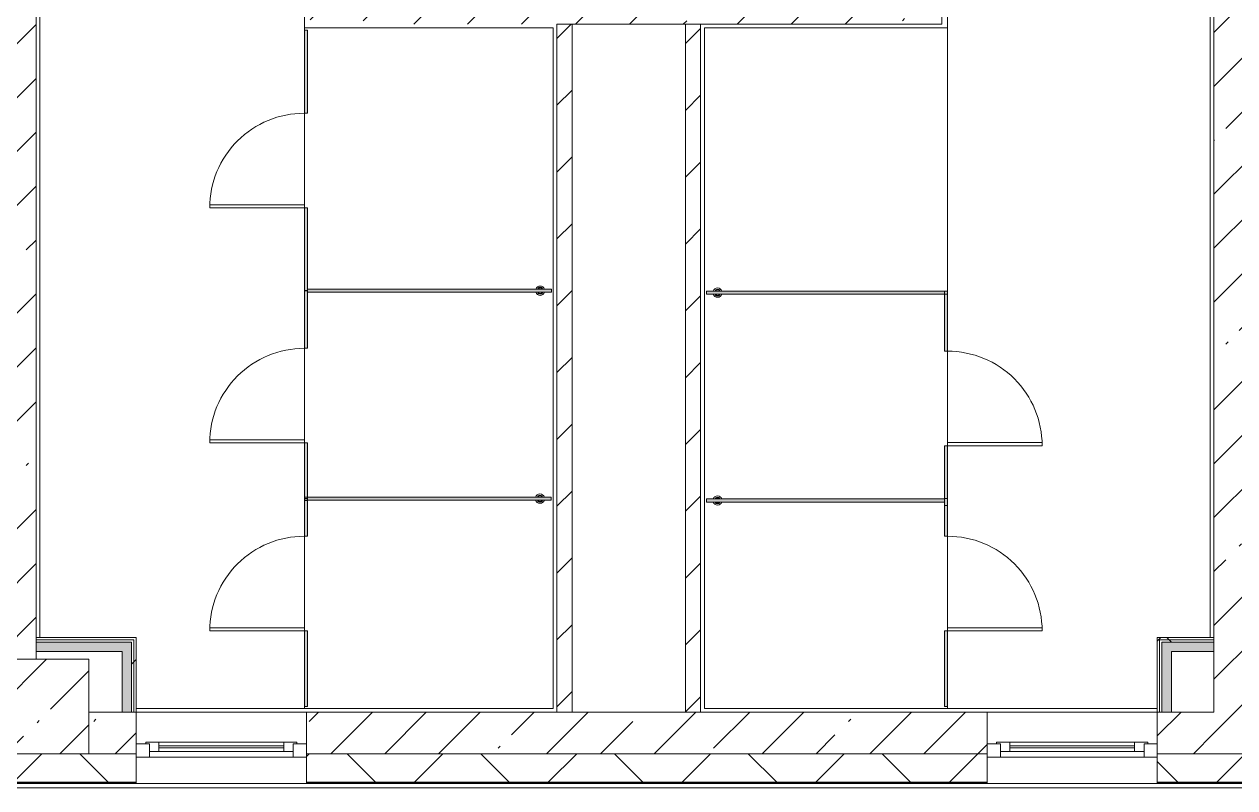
# Model space of a CAD drawing. Header units: millimetres. Extents: x -3708 to 187246, y -8553 to 29000.
# Drawn here: x 125804 to 132206, y -280 to 3760 of the extents above; entities that cross this region are included whole.
import ezdxf

# ---------------------------------------------------------------- set-up
doc = ezdxf.new("R2010")
doc.units = ezdxf.units.MM
for name, color, linetype, lineweight in [('A-DOOR-6', 7, 'Continuous', 5), ('A-GENM', 7, 'Continuous', 5), ('A-GLAZ-2', 7, 'Continuous', 5), ('A-WALL', 7, 'Continuous', 9), ('A-WALL-2', 7, 'Continuous', 5), ('I-WALL-3', 7, 'Continuous', 5), ('S-COLS-2', 7, 'Continuous', 5)]:
    doc.layers.add(name, color=color, linetype=linetype, lineweight=lineweight)
for name, color, linetype, lineweight, true_color in [('A-FLOR-1', 7, 'Continuous', 5, 0xaaaaaa), ('A-GENM-1', 7, 'Continuous', 5, 0xe2ddcd), ('A-WALL-4', 7, 'Continuous', 5, 0x737373), ('I-WALL-1', 7, 'Continuous', 5, 0xe7e7e7), ('I-WALL-2', 7, 'Continuous', 9, 0xe7e7e7)]:
    doc.layers.add(name, color=color, linetype=linetype, lineweight=lineweight, true_color=true_color)
pattern_1 = [(45, (60236.27, 0), (-285.1231, 285.1231), []), (45, (60521.4, 0), (-285.1231, 285.1231), [504.031, -100.806, 16.764, -84.042])]
pattern_2 = [(45, (60236.27, 0), (-176.7767, 176.7767), [])]
pattern_3 = [(45, (60236.3, 0), (-530.33, 530.33), []), (135, (60236.3, 0), (-530.33, -530.33), [])]

# ---------------------------------------------------------------- blocks, each defined once
blk = doc.blocks.new('BSC_Колонна _Прямоугольная - 500х500-V91-1_7_1_птичка')
at = {"layer": 'S-COLS-2'}
h = blk.add_hatch(dxfattribs=at)
h.set_pattern_fill('FP_104', color=256, style=0, pattern_type=2)
h.set_pattern_definition([(45, (-65660, -150), (-285.1231, 285.1231), []), (45, (-65374.88, -150), (-285.1231, 285.1231), [504.031, -100.806, 16.764, -84.042])])
h.paths.add_polyline_path([(250, -250), (250, 250), (-250, 250), (-250, -250)])
for p, q in [((250, 250), (-250, 250)), ((-250, 250), (-250, -250)), ((250, -250), (250, 250)), ((-250, -250), (250, -250))]:
    blk.add_line(p, q, dxfattribs=at)
blk = doc.blocks.new('120_Окно_СКБ_1Ст - 120_Окно_СКБ_1Ст 900х2500_h_-20664874-1_7_1_птичка')
at = {"layer": 'A-GLAZ-2'}
for p, q in [((-450, -127), (-450, -57)), ((-450, -57), (-380, -57)), ((450, -57), (-450, -57)), ((-380, -57), (-380, -127)), ((380, -127), (380, -57)), ((380, -57), (450, -57)), ((450, -57), (450, -127)), ((-380, -127), (-450, -127)), ((-450, -127), (-400, -127)), ((-380, -127), (-400, -127)), ((-400, -127), (-400, -137)), ((380, -87), (-380, -87)), ((-380, -87), (-380, -127)), ((-330, -137), (-330, -87)), ((-330, -107), (330, -107)), ((330, -117), (-330, -117)), ((330, -137), (330, -87)), ((380, -127), (380, -87)), ((450, -127), (380, -127)), ((400, -127), (380, -127)), ((400, -127), (450, -127)), ((400, -137), (400, -127)), ((-400, -137), (400, -137)), ((400, -137), (-400, -137))]:
    blk.add_line(p, q, dxfattribs=at)
blk = doc.blocks.new('131_Сантехническая перегородка_Дверь_ поз_4 - СД-1-30830986-1_7_1_птичка')
at = {"layer": 'A-GENM-1'}
for points in [[(-190, 7.5), (-190, -8), (250, -8), (250, 8), (-190, 8)], [(750, -8), (1190, -8), (1190, 8), (750, 8)]]:
    blk.add_hatch(color=256, dxfattribs=at).paths.add_polyline_path(points)
at = {"layer": 'A-DOOR-6'}
for p, q in [((266, 508), (250, 508)), ((250, 8), (250, 508)), ((266, 8), (266, 508)), ((266, 8), (250, 8))]:
    blk.add_line(p, q, dxfattribs=at)
blk.add_arc((250, 8), 500, 360, 90, dxfattribs=at)
at = {"layer": 'A-GENM'}
for p, q in [((250, 8), (-190, 8)), ((-190, 8), (-190, -8)), ((250, -8), (250, 8)), ((1190, 8), (750, 8)), ((750, 8), (750, -8)), ((1190, -8), (1190, 8)), ((-190, -8), (250, -8)), ((750, -8), (1190, -8))]:
    blk.add_line(p, q, dxfattribs=at)
blk = doc.blocks.new('131_Сантехническая перегородка_Дверь - СД-1-29846662-1_7_1_птичка')
at = {"layer": 'A-GENM-1'}
for points in [[(0, 8), (0, -8), (317.3, -7.8), (317.3, 8), (197.1, 8)], [(817.3, -8), (1119.2, -7.8), (1119.2, 8), (817.3, 8), (817.3, -7.8)]]:
    blk.add_hatch(color=256, dxfattribs=at).paths.add_polyline_path(points)
at = {"layer": 'A-DOOR-6'}
for p, q in [((333.3, -8), (317.3, -8)), ((317.3, -8), (317.3, -508)), ((333.3, -8), (333.3, -508)), ((333.3, -508), (317.3, -508))]:
    blk.add_line(p, q, dxfattribs=at)
blk.add_arc((317.3, -8), 500, 270, 0, dxfattribs=at)
at = {"layer": 'A-GENM'}
for p, q in [((317.3, 8), (0, 8)), ((0, 8), (0, -8)), ((317.3, -8), (317.3, 8)), ((1134.7, 8), (817.3, 8)), ((817.3, 8), (817.3, -8)), ((1134.7, -8), (1134.7, 8)), ((0, -8), (317.3, -8)), ((817.3, -8), (1134.7, -8))]:
    blk.add_line(p, q, dxfattribs=at)
blk = doc.blocks.new('131_Сантехническая перегородка - СП-4-30850764-1_7_1_птичка')
at = {"layer": 'A-GENM-1'}
blk.add_hatch(color=256, dxfattribs=at).paths.add_polyline_path([(55.2, -8), (1330, -8), (1330, 8), (55.2, 8)])
at = {"layer": 'A-GENM'}
for p, q in [((1330, 8), (55.2, 8)), ((55.2, 8), (55.2, -8)), ((1330, -8), (1330, 8)), ((55.2, -8), (1330, -8))]:
    blk.add_line(p, q, dxfattribs=at)
at = {"layer": 'A-GENM', "flags": 128}
for points in [[(126.7, 8), (126.3, 8.5), (126, 9), (125.6, 9.5), (125.2, 9.9), (124.8, 10.4), (124.4, 10.8), (123.9, 11.2), (123.5, 11.6), (123, 12), (122.5, 12.3), (122, 12.7), (121.5, 13), (121, 13.3), (120.5, 13.6), (119.9, 13.8), (119.4, 14), (118.8, 14.3), (118.2, 14.4), (117.6, 14.6), (117, 14.7), (116.5, 14.9), (115.9, 14.9), (115.3, 15), (114.7, 15.1), (114.1, 15.1), (113.5, 15.1), (112.8, 15), (112.2, 15), (111.7, 14.9), (111.1, 14.8), (110.5, 14.7), (109.9, 14.5), (109.3, 14.4), (108.7, 14.2), (108.2, 13.9), (107.6, 13.7), (107.1, 13.4), (106.5, 13.2), (106, 12.9), (105.5, 12.5), (105, 12.2), (104.5, 11.8), (104.1, 11.4), (103.6, 11), (103.2, 10.6), (102.8, 10.2), (102.4, 9.7), (102, 9.3), (101.6, 8.8), (101.3, 8.3), (101.1, 8)], [(101.1, -8), (101.4, -8.5), (101.8, -9), (102.2, -9.5), (102.6, -9.9), (103, -10.4), (103.4, -10.8), (103.8, -11.2), (104.3, -11.6), (104.7, -12), (105.2, -12.3), (105.7, -12.7), (106.2, -13), (106.8, -13.3), (107.3, -13.6), (107.9, -13.8), (108.4, -14), (109, -14.3), (109.6, -14.4), (110.1, -14.6), (110.7, -14.7), (111.3, -14.9), (111.9, -14.9), (112.5, -15), (113.1, -15.1), (113.7, -15.1), (114.3, -15.1), (114.9, -15), (115.5, -15), (116.1, -14.9), (116.7, -14.8), (117.3, -14.7), (117.9, -14.5), (118.5, -14.4), (119, -14.2), (119.6, -13.9), (120.2, -13.7), (120.7, -13.4), (121.2, -13.2), (121.7, -12.9), (122.3, -12.5), (122.7, -12.2), (123.2, -11.8), (123.7, -11.4), (124.1, -11), (124.6, -10.6), (125, -10.2), (125.4, -9.7), (125.8, -9.3), (126.1, -8.8), (126.5, -8.3), (126.7, -8)]]:
    blk.add_lwpolyline(points, dxfattribs=at)
at = {"layer": 'A-GENM'}
for radius, start, end in [(24.6, 19.91127, 160.08873), (17.6, 45, 135), (17.6, 45, 135), (15.1, 45, 135), (24.6, 199.91127, 340.08873), (17.6, 225, 315), (17.6, 225, 315), (15.1, 225, 315)]:
    blk.add_arc((113.9, 0), radius, start, end, dxfattribs=at)
blk = doc.blocks.new('131_Сантехническая перегородка - СП-4-30850728-1_7_1_птичка')
at = {"layer": 'A-GENM-1'}
blk.add_hatch(color=256, dxfattribs=at).paths.add_polyline_path([(1330, -8), (1330, 8), (71.3, 8), (71.3, -8)])
at = {"layer": 'A-GENM'}
for p, q in [((1330, 8), (71.3, 8)), ((71.3, 8), (71.3, -8)), ((1330, -8), (1330, 8)), ((71.3, -8), (1330, -8))]:
    blk.add_line(p, q, dxfattribs=at)
at = {"layer": 'A-GENM', "flags": 128}
for points in [[(142.8, 8), (142.5, 8.5), (142.1, 9), (141.8, 9.5), (141.4, 9.9), (141, 10.4), (140.5, 10.8), (140.1, 11.2), (139.6, 11.6), (139.2, 12), (138.7, 12.3), (138.2, 12.7), (137.7, 13), (137.1, 13.3), (136.6, 13.6), (136.1, 13.8), (135.5, 14), (134.9, 14.3), (134.4, 14.4), (133.8, 14.6), (133.2, 14.7), (132.6, 14.9), (132, 14.9), (131.4, 15), (130.8, 15.1), (130.2, 15.1), (129.6, 15.1), (129, 15), (128.4, 15), (127.8, 14.9), (127.2, 14.8), (126.6, 14.7), (126, 14.5), (125.4, 14.4), (124.9, 14.2), (124.3, 13.9), (123.8, 13.7), (123.2, 13.4), (122.7, 13.2), (122.2, 12.9), (121.7, 12.5), (121.2, 12.2), (120.7, 11.8), (120.2, 11.4), (119.8, 11), (119.3, 10.6), (118.9, 10.2), (118.5, 9.7), (118.1, 9.3), (117.8, 8.8), (117.4, 8.3), (117.3, 8)], [(117.3, -8), (117.6, -8.5), (117.9, -9), (118.3, -9.5), (118.7, -9.9), (119.1, -10.4), (119.5, -10.8), (120, -11.2), (120.4, -11.6), (120.9, -12), (121.4, -12.3), (121.9, -12.7), (122.4, -13), (122.9, -13.3), (123.5, -13.6), (124, -13.8), (124.6, -14), (125.1, -14.3), (125.7, -14.4), (126.3, -14.6), (126.9, -14.7), (127.5, -14.9), (128.1, -14.9), (128.7, -15), (129.3, -15.1), (129.9, -15.1), (130.5, -15.1), (131.1, -15), (131.7, -15), (132.3, -14.9), (132.9, -14.8), (133.4, -14.7), (134, -14.5), (134.6, -14.4), (135.2, -14.2), (135.7, -13.9), (136.3, -13.7), (136.8, -13.4), (137.4, -13.2), (137.9, -12.9), (138.4, -12.5), (138.9, -12.2), (139.4, -11.8), (139.8, -11.4), (140.3, -11), (140.7, -10.6), (141.1, -10.2), (141.5, -9.7), (141.9, -9.3), (142.3, -8.8), (142.6, -8.3), (142.8, -8)]]:
    blk.add_lwpolyline(points, dxfattribs=at)
at = {"layer": 'A-GENM'}
for radius, start, end in [(24.6, 19.91127, 160.08873), (17.6, 45, 135), (17.6, 45, 135), (15.1, 45, 135), (24.6, 199.91127, 340.08873), (17.6, 225, 315), (17.6, 225, 315), (15.1, 225, 315)]:
    blk.add_arc((130, 0), radius, start, end, dxfattribs=at)
blk = doc.blocks.new('131_Сантехническая перегородка_Дверь - СД-1-30819167-1_7_1_птичка')
at = {"layer": 'A-GENM-1'}
for points in [[(0, 7.5), (2, 7.5), (18, 7.5), (18, -8), (305.2, -8), (305.2, 8), (0, 8)], [(805.2, 8), (805.2, -8), (1109, -8), (1109, 8)]]:
    blk.add_hatch(color=256, dxfattribs=at).paths.add_polyline_path(points)
at = {"layer": 'A-DOOR-6'}
for p, q in [((321.2, 508), (305.2, 508)), ((305.2, 8), (305.2, 508)), ((321.2, 8), (321.2, 508)), ((321.2, 8), (305.2, 8))]:
    blk.add_line(p, q, dxfattribs=at)
blk.add_arc((305.2, 8), 500, 360, 90, dxfattribs=at)
at = {"layer": 'A-GENM'}
for p, q in [((305.2, 8), (0, 8)), ((0, 8), (0, -8)), ((305.2, -8), (305.2, 8)), ((1110.4, 8), (805.2, 8)), ((805.2, 8), (805.2, -8)), ((1110.4, -8), (1110.4, 8)), ((0, -8), (305.2, -8)), ((805.2, -8), (1110.4, -8))]:
    blk.add_line(p, q, dxfattribs=at)
blk = doc.blocks.new('131_Сантехническая перегородка - СП-4-30819166-1_7_1_птичка')
at = {"layer": 'A-GENM-1'}
blk.add_hatch(color=256, dxfattribs=at).paths.add_polyline_path([(39.9, 8), (41.3, -8), (1330, -8), (1330, 8), (41.3, 8)])
at = {"layer": 'A-GENM'}
for p, q in [((1330, 8), (39.9, 8)), ((39.9, 8), (39.9, -8)), ((1330, -8), (1330, 8)), ((39.9, -8), (1330, -8))]:
    blk.add_line(p, q, dxfattribs=at)
at = {"layer": 'A-GENM', "flags": 128}
for points in [[(111.4, 8), (111, 8.5), (110.7, 9), (110.3, 9.5), (109.9, 9.9), (109.5, 10.4), (109.1, 10.8), (108.6, 11.2), (108.2, 11.6), (107.7, 12), (107.2, 12.3), (106.7, 12.7), (106.2, 13), (105.7, 13.3), (105.2, 13.6), (104.6, 13.8), (104, 14), (103.5, 14.3), (102.9, 14.4), (102.3, 14.6), (101.7, 14.7), (101.1, 14.9), (100.6, 14.9), (100, 15), (99.4, 15.1), (98.7, 15.1), (98.1, 15.1), (97.5, 15), (96.9, 15), (96.3, 14.9), (95.8, 14.8), (95.2, 14.7), (94.6, 14.5), (94, 14.4), (93.4, 14.2), (92.9, 13.9), (92.3, 13.7), (91.8, 13.4), (91.2, 13.2), (90.7, 12.9), (90.2, 12.5), (89.7, 12.2), (89.2, 11.8), (88.8, 11.4), (88.3, 11), (87.9, 10.6), (87.5, 10.2), (87.1, 9.7), (86.7, 9.3), (86.3, 8.8), (86, 8.3), (85.8, 8)], [(85.8, -8), (86.1, -8.5), (86.5, -9), (86.9, -9.5), (87.2, -9.9), (87.6, -10.4), (88.1, -10.8), (88.5, -11.2), (89, -11.6), (89.4, -12), (89.9, -12.3), (90.4, -12.7), (90.9, -13), (91.5, -13.3), (92, -13.6), (92.6, -13.8), (93.1, -14), (93.7, -14.3), (94.3, -14.4), (94.8, -14.6), (95.4, -14.7), (96, -14.9), (96.6, -14.9), (97.2, -15), (97.8, -15.1), (98.4, -15.1), (99, -15.1), (99.6, -15), (100.2, -15), (100.8, -14.9), (101.4, -14.8), (102, -14.7), (102.6, -14.5), (103.2, -14.4), (103.7, -14.2), (104.3, -13.9), (104.8, -13.7), (105.4, -13.4), (105.9, -13.2), (106.4, -12.9), (106.9, -12.5), (107.4, -12.2), (107.9, -11.8), (108.4, -11.4), (108.8, -11), (109.3, -10.6), (109.7, -10.2), (110.1, -9.7), (110.5, -9.3), (110.8, -8.8), (111.2, -8.3), (111.4, -8)]]:
    blk.add_lwpolyline(points, dxfattribs=at)
at = {"layer": 'A-GENM'}
for radius, start, end in [(24.6, 19.91127, 160.08873), (17.6, 45, 135), (17.6, 45, 135), (15.1, 45, 135), (24.6, 199.91127, 340.08873), (17.6, 225, 315), (17.6, 225, 315), (15.1, 225, 315)]:
    blk.add_arc((98.6, 0), radius, start, end, dxfattribs=at)
blk = doc.blocks.new('131_Сантехническая перегородка - СП-4-29831414-1_7_1_птичка')
at = {"layer": 'A-GENM-1'}
blk.add_hatch(color=256, dxfattribs=at).paths.add_polyline_path([(604.3, 8), (25.5, 8), (25.5, -8), (1330, -8), (1330, 8)])
at = {"layer": 'A-GENM'}
for p, q in [((1330, 8), (25.5, 8)), ((25.5, 8), (25.5, -8)), ((1330, -8), (1330, 8)), ((25.5, -8), (1330, -8))]:
    blk.add_line(p, q, dxfattribs=at)
at = {"layer": 'A-GENM', "flags": 128}
for points in [[(97, 8), (96.7, 8.5), (96.3, 9), (95.9, 9.5), (95.5, 9.9), (95.1, 10.4), (94.7, 10.8), (94.3, 11.2), (93.8, 11.6), (93.3, 12), (92.9, 12.3), (92.4, 12.7), (91.8, 13), (91.3, 13.3), (90.8, 13.6), (90.2, 13.8), (89.7, 14), (89.1, 14.3), (88.5, 14.4), (88, 14.6), (87.4, 14.7), (86.8, 14.9), (86.2, 14.9), (85.6, 15), (85, 15.1), (84.4, 15.1), (83.8, 15.1), (83.2, 15), (82.6, 15), (82, 14.9), (81.4, 14.8), (80.8, 14.7), (80.2, 14.5), (79.6, 14.4), (79.1, 14.2), (78.5, 13.9), (77.9, 13.7), (77.4, 13.4), (76.9, 13.2), (76.4, 12.9), (75.8, 12.5), (75.3, 12.2), (74.9, 11.8), (74.4, 11.4), (74, 11), (73.5, 10.6), (73.1, 10.2), (72.7, 9.7), (72.3, 9.3), (72, 8.8), (71.6, 8.3), (71.4, 8)], [(71.4, -8), (71.8, -8.5), (72.1, -9), (72.5, -9.5), (72.9, -9.9), (73.3, -10.4), (73.7, -10.8), (74.1, -11.2), (74.6, -11.6), (75.1, -12), (75.6, -12.3), (76.1, -12.7), (76.6, -13), (77.1, -13.3), (77.6, -13.6), (78.2, -13.8), (78.7, -14), (79.3, -14.3), (79.9, -14.4), (80.5, -14.6), (81.1, -14.7), (81.6, -14.9), (82.2, -14.9), (82.8, -15), (83.4, -15.1), (84, -15.1), (84.6, -15.1), (85.2, -15), (85.8, -15), (86.4, -14.9), (87, -14.8), (87.6, -14.7), (88.2, -14.5), (88.8, -14.4), (89.4, -14.2), (89.9, -13.9), (90.5, -13.7), (91, -13.4), (91.6, -13.2), (92.1, -12.9), (92.6, -12.5), (93.1, -12.2), (93.6, -11.8), (94, -11.4), (94.5, -11), (94.9, -10.6), (95.3, -10.2), (95.7, -9.7), (96.1, -9.3), (96.5, -8.8), (96.8, -8.3), (97, -8)]]:
    blk.add_lwpolyline(points, dxfattribs=at)
at = {"layer": 'A-GENM'}
for radius, start, end in [(24.6, 19.91127, 160.08873), (17.6, 45, 135), (17.6, 45, 135), (15.1, 45, 135), (24.6, 199.91127, 340.08873), (17.6, 225, 315), (17.6, 225, 315), (15.1, 225, 315)]:
    blk.add_arc((84.2, 0), radius, start, end, dxfattribs=at)
blk = doc.blocks.new('131_Сантехническая перегородка_Дверь_сдвиг_ - СД-1-30823593-1_7_1_птичка')
at = {"layer": 'A-GENM-1'}
for points in [[(0, -8), (400, -8), (400, 8), (0, 8)], [(900, 8), (900, -8), (1089, -8), (1089, 8)]]:
    blk.add_hatch(color=256, dxfattribs=at).paths.add_polyline_path(points)
at = {"layer": 'A-DOOR-6'}
for p, q in [((416, 508), (400, 508)), ((400, 8), (400, 508)), ((416, 8), (416, 508)), ((416, 8), (400, 8))]:
    blk.add_line(p, q, dxfattribs=at)
blk.add_arc((400, 8), 500, 360, 90, dxfattribs=at)
at = {"layer": 'A-GENM'}
for p, q in [((400, 8), (0, 8)), ((0, 8), (0, -8)), ((400, -8), (400, 8)), ((1100, 8), (900, 8)), ((900, 8), (900, -8)), ((1100, -8), (1100, 8)), ((0, -8), (400, -8)), ((900, -8), (1100, -8))]:
    blk.add_line(p, q, dxfattribs=at)
blk = doc.blocks.new('131_Сантехническая перегородка_Дверь_сдвиг_ - СД-1-30819161-1_7_1_птичка')
at = {"layer": 'A-GENM-1'}
for points in [[(0, -8), (400, -8), (400, 8), (0, 8)], [(900, -8), (1061.8, -7.8), (1061.8, 8), (900, 8), (900, -7.8)]]:
    blk.add_hatch(color=256, dxfattribs=at).paths.add_polyline_path(points)
at = {"layer": 'A-DOOR-6'}
for p, q in [((416, -8), (400, -8)), ((400, -8), (400, -508)), ((416, -8), (416, -508)), ((416, -508), (400, -508))]:
    blk.add_line(p, q, dxfattribs=at)
blk.add_arc((400, -8), 500, 270, 0, dxfattribs=at)
at = {"layer": 'A-GENM'}
for p, q in [((400, 8), (0, 8)), ((0, 8), (0, -8)), ((400, -8), (400, 8)), ((1100, 8), (900, 8)), ((900, 8), (900, -8)), ((1100, -8), (1100, 8)), ((0, -8), (400, -8)), ((900, -8), (1100, -8))]:
    blk.add_line(p, q, dxfattribs=at)

msp = doc.modelspace()

# ---------------------------------------------------------------- hatches: boundary and pattern name
at = {"layer": 'A-WALL-2'}
h = msp.add_hatch(dxfattribs=at)
h.set_pattern_fill('FP_111', color=256, style=0, pattern_type=2)
h.set_pattern_definition([(45, (60236.27, 0), (-353.5534, 353.5534), []), (135, (60236.27, 0), (-353.5534, -353.5534), [])])
h.paths.add_polyline_path([(135930.1, -250), (135936.3, -250), (135936.3, -100), (134216.3, -100), (134216.3, -250), (135928.3, -250)])
h.paths.add_polyline_path([(127296.3, -250), (130896.3, -250), (130896.3, -100), (127296.3, -100), (127296.3, -113)])
h.paths.add_polyline_path([(131796.3, -250), (132516.3, -250), (132516.3, -100), (131796.3, -101.8), (131796.3, -118)])
h.paths.add_polyline_path([(126153.3, -250), (126396.3, -250), (126396.3, -100), (125396.3, -100), (125396.3, -250)])
h.paths.add_polyline_path([(120246.3, -250), (120246.3, -100), (119496.3, -100), (119496.3, -250)])
h.paths.add_polyline_path([(121507.7, -250), (121846.3, -250), (121846.3, -100), (121146.3, -100), (121146.3, -250)])
h.paths.add_polyline_path([(117396.3, -250), (117396.3, -100), (116646.3, -100), (116646.3, -250), (116862.2, -250)])
h.paths.add_polyline_path([(123946.3, -250), (124496.3, -250), (124496.3, -100), (123946.3, -100), (123946.3, -121.3)])
h.paths.add_polyline_path([(113145.7, -250), (113546.3, -250), (113546.3, -100), (112107.8, -100), (112107.8, -250), (112216.6, -250)])
h.paths.add_polyline_path([(108396.3, -250), (108396.3, -100), (107646.3, -100), (107646.3, -250)])
h.paths.add_polyline_path([(103854.6, -250), (104546.3, -250), (104546.3, -100), (102973.8, -100), (102973.8, -250)])
h.paths.add_polyline_path([(109296.3, -250), (110007.8, -250), (110007.8, -100), (109296.3, -100), (109296.3, -157.7)])
h.paths.add_polyline_path([(99276.3, -250), (99276.3, -100), (98627.3, -100), (98627.3, -250), (99209, -250)])
h.paths.add_polyline_path([(100176.3, -250), (100873.8, -250), (100873.8, -100), (100176.3, -100), (100176.3, -180.4)])
at = {"layer": 'I-WALL-1'}
for points in [[(125866.3, 440.5), (126371.3, 440.5), (126371.3, 490.5), (125866.3, 490.5)], [(131871.3, 120), (131871.3, 440.5), (131821.3, 440.5), (131821.3, 120)]]:
    msp.add_hatch(color=256, dxfattribs=at).paths.add_polyline_path(points)
at = {"layer": 'I-WALL-2'}
for points in [[(132076.3, 440.5), (132096.3, 440.5), (132095.5, 490.5), (131821.3, 490.5), (131821.3, 440.5), (131871.3, 440.5)], [(126371.3, 120), (126371.3, 440.5), (126321.3, 440.5), (126321.3, 120)]]:
    msp.add_hatch(color=256, dxfattribs=at).paths.add_polyline_path(points)
at = {"layer": 'I-WALL-3'}
h = msp.add_hatch(dxfattribs=at)
h.set_pattern_fill('FP_92', color=256, style=0, pattern_type=2)
h.set_pattern_definition(pattern_1)
h.paths.add_polyline_path([(132096.3, -100), (132316.3, -100), (132316.3, 7900), (132096.3, 7900), (132096.3, -63.2)])
h = msp.add_hatch(dxfattribs=at)
h.set_pattern_fill('FP_92', color=256, style=0, pattern_type=2)
h.set_pattern_definition(pattern_1)
h.paths.add_polyline_path([(125866.3, 400), (125866.3, 7400), (125646.3, 7400), (125646.3, 400)])
h = msp.add_hatch(dxfattribs=at)
h.set_pattern_fill('FP_92', color=256, style=0, pattern_type=2)
h.set_pattern_definition(pattern_1)
h.paths.add_polyline_path([(128011.5, 3760), (130656.3, 3760), (130656.3, 3980), (127316.3, 3980), (127316.3, 3760), (127871.3, 3760)])
h = msp.add_hatch(dxfattribs=at)
h.set_pattern_fill('FP_109', color=256, style=0, pattern_type=2)
h.set_pattern_definition(pattern_2)
h.paths.add_polyline_path([(128621.3, 120), (128701.3, 120), (128701.3, 3760), (128621.3, 3760), (128621.3, 213.8)])
h = msp.add_hatch(dxfattribs=at)
h.set_pattern_fill('FP_109', color=256, style=0, pattern_type=2)
h.set_pattern_definition(pattern_2)
h.paths.add_polyline_path([(129301.3, 120), (129381.3, 120), (129381.3, 3760), (129301.3, 3760), (129301.3, 131.6)])
h = msp.add_hatch(dxfattribs=at)
h.set_pattern_fill('FP_203', color=256, style=0, pattern_type=2)
h.set_pattern_definition(pattern_3)
h.paths.add_polyline_path([(132076.3, 503), (132096.3, 503), (132096.3, 515.5), (131796.3, 515.5), (131796.3, 503), (131871.3, 503)])
h = msp.add_hatch(dxfattribs=at)
h.set_pattern_fill('FP_203', color=256, style=0, pattern_type=2)
h.set_pattern_definition(pattern_3)
h.paths.add_polyline_path([(126383.8, 120), (126381.8, 490.5), (126371.3, 490.5), (126371.3, 120)])
h = msp.add_hatch(dxfattribs=at)
h.set_pattern_fill('FP_203', color=256, style=0, pattern_type=2)
h.set_pattern_definition(pattern_3)
h.paths.add_polyline_path([(126396.3, 120), (126396.3, 503), (126383.8, 503), (126383.8, 120)])
h = msp.add_hatch(dxfattribs=at)
h.set_pattern_fill('FP_203', color=256, style=0, pattern_type=2)
h.set_pattern_definition(pattern_3)
h.paths.add_polyline_path([(131808.8, 120), (131808.8, 503), (131796.3, 503), (131796.3, 120)])
h = msp.add_hatch(dxfattribs=at)
h.set_pattern_fill('FP_203', color=256, style=0, pattern_type=2)
h.set_pattern_definition(pattern_3)
h.paths.add_polyline_path([(132095.5, 490.5), (132096.3, 490.5), (132095.9, 503), (131808.8, 503), (131808.8, 490.5), (132076.3, 490.5)])
h = msp.add_hatch(dxfattribs=at)
h.set_pattern_fill('FP_92', color=256, style=0, pattern_type=2)
h.set_pattern_definition(pattern_1)
h.paths.add_polyline_path([(131796.3, -100), (132096.3, -100), (132096.3, 120), (131796.3, 120), (131796.3, -13)])
h.paths.add_polyline_path([(126396.3, -100), (126396.3, 120), (126146.3, 120), (126146.3, -100), (126153.3, -100)])
h.paths.add_polyline_path([(127296.3, -100), (130896.3, -100), (130896.3, 120), (127296.3, 120)])

# ---------------------------------------------------------------- linework, layer by layer
at = {"layer": 'A-FLOR-1'}
for p, q in [((127285.3, 7660), (127285.3, 3729)), ((130687.3, 2347.5), (130687.3, 7660)), ((132076.3, 515.6), (132076.3, 7660)), ((125886.3, 7380), (125886.3, 515.5)), ((128601.3, 3740), (127285.3, 3740)), ((128601.3, 140), (128601.3, 3740)), ((129401.3, 3740), (129401.3, 140)), ((130687.3, 3740), (129401.3, 3740)), ((127285.3, 2789), (127285.3, 3289)), ((127285.3, 1545.2), (127285.3, 2045.2)), ((130687.3, 2030.1), (130687.3, 1530.1)), ((127285.3, 551), (127285.3, 1051)), ((130687.3, 1051), (130687.3, 551)), ((131796.3, 515.6), (132076.3, 515.6)), ((126396.3, 140), (128601.3, 140)), ((127285.3, 140), (127285.3, 151)), ((129401.3, 140), (131796.3, 140)), ((130687.3, 151), (130687.3, 140))]:
    msp.add_line(p, q, dxfattribs=at)
at = {"layer": 'A-WALL'}
for p, q in [((128701.3, 3760), (128621.3, 3760)), ((129381.3, 3760), (129301.3, 3760)), ((132096.3, 440.5), (132096.3, 515.5)), ((126383.8, 503), (125866.3, 503)), ((126371.3, 490.5), (125866.3, 490.5)), ((126371.3, 490.5), (126371.3, 120)), ((126383.8, 503), (126383.8, 120)), ((131808.8, 503), (131808.8, 120)), ((131808.8, 503), (132096.3, 503)), ((131821.3, 490.5), (131821.3, 120)), ((131821.3, 490.5), (132096.3, 490.5)), ((128621.3, 120), (128701.3, 120)), ((129301.3, 120), (129381.3, 120)), ((126396.3, -100), (126146.3, -100)), ((130896.3, -100), (127296.3, -100)), ((132096.3, -100), (131796.3, -100)), ((125396.3, -250), (126396.3, -250)), ((125396.3, -253), (126396.3, -253)), ((127296.3, -250), (130896.3, -250)), ((127296.3, -253), (130896.3, -253)), ((131796.3, -250), (132516.3, -250)), ((131796.3, -253), (132516.3, -253))]:
    msp.add_line(p, q, dxfattribs=at)
at = {"layer": 'A-WALL-2'}
for p, q in [((126396.3, -258), (126396.3, -100)), ((127296.3, -100), (127296.3, -258)), ((130896.3, -258), (130896.3, -100)), ((131796.3, -100), (131796.3, -258)), ((132316.3, -100), (132096.3, -100)), ((124496.3, -258), (132516.3, -258))]:
    msp.add_line(p, q, dxfattribs=at)
at = {"layer": 'A-WALL-4'}
msp.add_line((132516.3, -280), (59946.3, -280), dxfattribs=at)
at = {"layer": 'I-WALL-3'}
for p, q in [((132096.3, 7900), (132096.3, 515.5)), ((130656.3, 3760), (130656.3, 7680)), ((125866.3, 400), (125866.3, 7400)), ((128621.3, 3760), (128621.3, 120)), ((128701.3, 3760), (129301.3, 3760)), ((128701.3, 120), (128701.3, 3760)), ((129301.3, 3760), (129301.3, 120)), ((129381.3, 3760), (130656.3, 3760)), ((129381.3, 120), (129381.3, 3760)), ((126396.3, 515.5), (125866.3, 515.5)), ((126396.3, -100), (126396.3, 515.5)), ((131796.3, 515.5), (131796.3, -100)), ((132096.3, 515.5), (131796.3, 515.5)), ((125866.3, 440.5), (126321.3, 440.5)), ((126321.3, 440.5), (126321.3, 120)), ((131871.3, 120), (131871.3, 440.5)), ((131871.3, 440.5), (132096.3, 440.5)), ((132096.3, 440.5), (132096.3, 120)), ((128621.3, 120), (126146.3, 120)), ((127296.3, 120), (127296.3, -100)), ((129301.3, 120), (128701.3, 120)), ((132096.3, 120), (129381.3, 120)), ((130896.3, -100), (130896.3, 120))]:
    msp.add_line(p, q, dxfattribs=at)

# ---------------------------------------------------------------- block references
at = {"layer": 'A-GENM'}
for name, p, rotation in [('131_Сантехническая перегородка_Дверь_ поз_4 - СД-1-30830986-1_7_1_птичка', (127293.3, 2539), 89.99999999997657), ('131_Сантехническая перегородка - СП-4-30819166-1_7_1_птичка', (128631.6, 2350), 180), ('131_Сантехническая перегородка_Дверь - СД-1-30819167-1_7_1_птичка', (127293.3, 1240), 89.99999999997657), ('131_Сантехническая перегородка_Дверь - СД-1-29846662-1_7_1_птичка', (130679.3, 1212.8), 90.00000000002345), ('131_Сантехническая перегородка_Дверь_сдвиг_ - СД-1-30823593-1_7_1_птичка', (127293.3, 151), 89.99999999997657), ('131_Сантехническая перегородка - СП-4-29831414-1_7_1_птичка', (128615.8, 1250), 180), ('131_Сантехническая перегородка_Дверь_сдвиг_ - СД-1-30819161-1_7_1_птичка', (130679.3, 151), 90.00000000002345)]:
    msp.add_blockref(name, p, dxfattribs=dict(at, rotation=rotation))
for name, p in [('131_Сантехническая перегородка - СП-4-30850764-1_7_1_птичка', (129357.1, 2340)), ('131_Сантехническая перегородка - СП-4-30850728-1_7_1_птичка', (129340.9, 1240))]:
    msp.add_blockref(name, p, dxfattribs=at)
at = {"layer": 'A-GLAZ-2', "rotation": 180}
for p in [(126846.3, -175), (131346.3, -175)]:
    msp.add_blockref('120_Окно_СКБ_1Ст - 120_Окно_СКБ_1Ст 900х2500_h_-20664874-1_7_1_птичка', p, dxfattribs=at)
at = {"layer": 'S-COLS-2'}
msp.add_blockref('BSC_Колонна _Прямоугольная - 500х500-V91-1_7_1_птичка', (125896.3, 150), dxfattribs=at)

doc.saveas('drawing.dxf')
